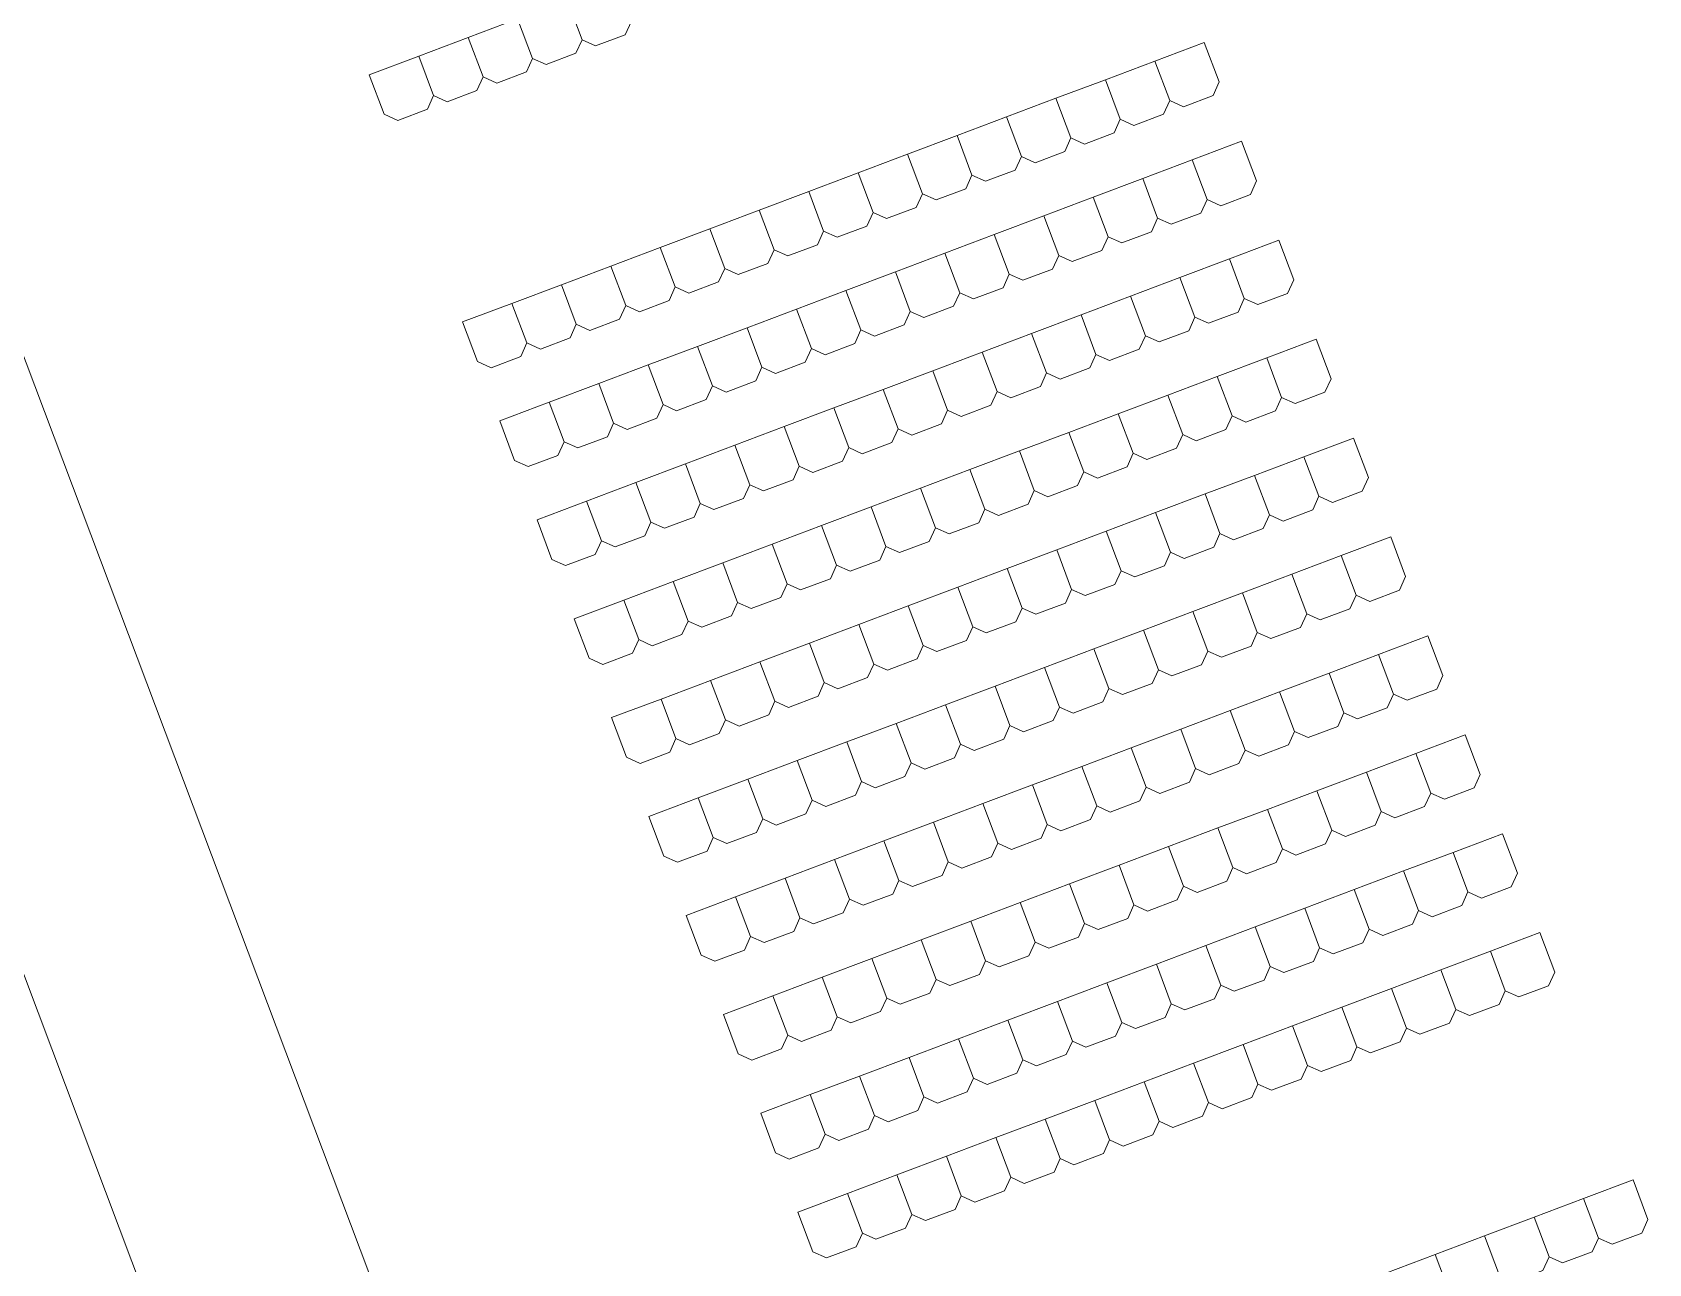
# Model space of a CAD drawing. Header units: millimetres. Extents: x 111563 to 112628, y 522776 to 523529.
# Drawn here: x 112040.26 to 112055.55, y 523168.81 to 523180.46 of the extents above; entities that cross this region are included whole.
import ezdxf

# ---------------------------------------------------------------- set-up
doc = ezdxf.new("R2010")
doc.units = ezdxf.units.MM
for name, color, linetype, lineweight, true_color in [('FIELD N-O-Q - hull', 18, 'Continuous', 0, 0x000000), ('KOP -ACHTERGROND', 47, 'Continuous', 0, 0x7f6f3f), ('T2', 18, 'Continuous', 0, 0x000000)]:
    doc.layers.add(name, color=color, linetype=linetype, lineweight=lineweight, true_color=true_color)

msp = doc.modelspace()

# ---------------------------------------------------------------- hatches: boundary and pattern name
at = {"layer": 'FIELD N-O-Q - hull'}
h = msp.add_hatch(dxfattribs=at)
h.set_pattern_fill('AR-B816', color=256, scale=1000, style=0)
h.paths.add_polyline_path([(112104.1131, 523428.83168), (112259.20185, 523474.28717), (112262.73937, 523319.31976), (112187.88576, 523319.44031), (112192.07783, 523173.24212), (112050.76029, 523122.41024), (111962.59473, 523365.03129), (112106.90715, 523415.11788)], flags=0)

# ---------------------------------------------------------------- linework, layer by layer
at = {"layer": 'KOP -ACHTERGROND'}
msp.add_lwpolyline([(112038.22113, 523103.87924), (112032.33173, 523121.05053, -0.40950086), (112034.1784, 523124.95653), (112050.21786, 523130.84457, 0.41679057), (112053.12593, 523137.19922), (111966.6635, 523366.60401)], format="xyb", dxfattribs=at)
at = {"layer": 'T2'}
msp.add_line((112051.87454, 523146.36135), (112030.71504, 523202.50648), dxfattribs=at)
for points in [[(112045.79021, 523180.93708), (112045.32234, 523180.76075), (112045.4634, 523180.38645), (112045.59224, 523180.32814), (112045.87297, 523180.43394), (112045.93128, 523180.56278), (112045.79021, 523180.93708)], [(112045.32234, 523180.76075), (112044.85446, 523180.58442), (112044.99553, 523180.21012), (112045.12437, 523180.15181), (112045.40509, 523180.25761), (112045.4634, 523180.38645), (112045.32234, 523180.76075)], [(112044.85446, 523180.58442), (112044.38659, 523180.4081), (112044.52765, 523180.03379), (112044.65649, 523179.97549), (112044.93722, 523180.08128), (112044.99553, 523180.21012), (112044.85446, 523180.58442)], [(112044.38659, 523180.4081), (112043.91871, 523180.23177), (112044.05977, 523179.85747), (112044.18861, 523179.79916), (112044.46934, 523179.90495), (112044.52765, 523180.03379), (112044.38659, 523180.4081)], [(112043.91871, 523180.23177), (112043.45083, 523180.05544), (112043.5919, 523179.68114), (112043.72074, 523179.62283), (112044.00146, 523179.72862), (112044.05977, 523179.85747), (112043.91871, 523180.23177)], [(112051.35062, 523180.36099), (112050.88275, 523180.18467), (112051.02381, 523179.81036), (112051.15265, 523179.75206), (112051.43338, 523179.85785), (112051.49168, 523179.98669), (112051.35062, 523180.36099)], [(112050.88275, 523180.18467), (112050.41487, 523180.00834), (112050.55593, 523179.63404), (112050.68477, 523179.57573), (112050.9655, 523179.68152), (112051.02381, 523179.81036), (112050.88275, 523180.18467)], [(112050.41487, 523180.00834), (112049.94699, 523179.83201), (112050.08806, 523179.45771), (112050.2169, 523179.3994), (112050.49762, 523179.50519), (112050.55593, 523179.63404), (112050.41487, 523180.00834)], [(112049.94699, 523179.83201), (112049.47912, 523179.65568), (112049.62018, 523179.28138), (112049.74902, 523179.22307), (112050.02975, 523179.32887), (112050.08806, 523179.45771), (112049.94699, 523179.83201)], [(112049.47912, 523179.65568), (112049.01124, 523179.47935), (112049.1523, 523179.10505), (112049.28115, 523179.04674), (112049.56187, 523179.15254), (112049.62018, 523179.28138), (112049.47912, 523179.65568)], [(112049.01124, 523179.47935), (112048.54336, 523179.30302), (112048.68443, 523178.92872), (112048.81327, 523178.87041), (112049.09399, 523178.97621), (112049.1523, 523179.10505), (112049.01124, 523179.47935)], [(112048.54336, 523179.30302), (112048.07549, 523179.12669), (112048.21655, 523178.75239), (112048.34539, 523178.69408), (112048.62612, 523178.79988), (112048.68443, 523178.92872), (112048.54336, 523179.30302)], [(112051.70328, 523179.42524), (112051.2354, 523179.24891), (112051.37647, 523178.87461), (112051.50531, 523178.8163), (112051.78603, 523178.9221), (112051.84434, 523179.05094), (112051.70328, 523179.42524)], [(112051.2354, 523179.24891), (112050.76753, 523179.07258), (112050.90859, 523178.69828), (112051.03743, 523178.63997), (112051.31816, 523178.74577), (112051.37647, 523178.87461), (112051.2354, 523179.24891)], [(112048.07549, 523179.12669), (112047.60761, 523178.95036), (112047.74868, 523178.57606), (112047.87752, 523178.51775), (112048.15824, 523178.62355), (112048.21655, 523178.75239), (112048.07549, 523179.12669)], [(112050.76753, 523179.07258), (112050.29965, 523178.89625), (112050.44071, 523178.52195), (112050.56956, 523178.46364), (112050.85028, 523178.56944), (112050.90859, 523178.69828), (112050.76753, 523179.07258)], [(112047.60761, 523178.95036), (112047.13974, 523178.77403), (112047.2808, 523178.39973), (112047.40964, 523178.34142), (112047.69037, 523178.44722), (112047.74868, 523178.57606), (112047.60761, 523178.95036)], [(112050.29965, 523178.89625), (112049.83178, 523178.71993), (112049.97284, 523178.34562), (112050.10168, 523178.28732), (112050.38241, 523178.39311), (112050.44071, 523178.52195), (112050.29965, 523178.89625)], [(112047.13974, 523178.77403), (112046.67186, 523178.5977), (112046.81292, 523178.2234), (112046.94177, 523178.16509), (112047.22249, 523178.27089), (112047.2808, 523178.39973), (112047.13974, 523178.77403)], [(112049.83178, 523178.71993), (112049.3639, 523178.5436), (112049.50496, 523178.1693), (112049.6338, 523178.11099), (112049.91453, 523178.21678), (112049.97284, 523178.34562), (112049.83178, 523178.71993)], [(112046.67186, 523178.5977), (112046.20398, 523178.42137), (112046.34505, 523178.04707), (112046.47389, 523177.98876), (112046.75461, 523178.09456), (112046.81292, 523178.2234), (112046.67186, 523178.5977)], [(112049.3639, 523178.5436), (112048.89602, 523178.36727), (112049.03709, 523177.99297), (112049.16593, 523177.93466), (112049.44665, 523178.04045), (112049.50496, 523178.1693), (112049.3639, 523178.5436)], [(112046.20398, 523178.42137), (112045.73611, 523178.24504), (112045.87717, 523177.87074), (112046.00601, 523177.81243), (112046.28674, 523177.91823), (112046.34505, 523178.04707), (112046.20398, 523178.42137)], [(112052.05594, 523178.48949), (112051.58806, 523178.31316), (112051.72913, 523177.93886), (112051.85797, 523177.88055), (112052.13869, 523177.98635), (112052.197, 523178.11519), (112052.05594, 523178.48949)], [(112045.73611, 523178.24504), (112045.26823, 523178.06872), (112045.4093, 523177.69441), (112045.53814, 523177.6361), (112045.81886, 523177.7419), (112045.87717, 523177.87074), (112045.73611, 523178.24504)], [(112048.89602, 523178.36727), (112048.42815, 523178.19094), (112048.56921, 523177.81664), (112048.69805, 523177.75833), (112048.97878, 523177.86413), (112049.03709, 523177.99297), (112048.89602, 523178.36727)], [(112051.58806, 523178.31316), (112051.12019, 523178.13683), (112051.26125, 523177.76253), (112051.39009, 523177.70422), (112051.67082, 523177.81002), (112051.72913, 523177.93886), (112051.58806, 523178.31316)], [(112048.42815, 523178.19094), (112047.96027, 523178.01461), (112048.10133, 523177.64031), (112048.23018, 523177.582), (112048.5109, 523177.6878), (112048.56921, 523177.81664), (112048.42815, 523178.19094)], [(112051.12019, 523178.13683), (112050.65231, 523177.9605), (112050.79337, 523177.5862), (112050.92221, 523177.52789), (112051.20294, 523177.63369), (112051.26125, 523177.76253), (112051.12019, 523178.13683)], [(112045.26823, 523178.06872), (112044.80036, 523177.89239), (112044.94142, 523177.51809), (112045.07026, 523177.45978), (112045.35099, 523177.56557), (112045.4093, 523177.69441), (112045.26823, 523178.06872)], [(112047.96027, 523178.01461), (112047.4924, 523177.83828), (112047.63346, 523177.46398), (112047.7623, 523177.40567), (112048.04303, 523177.51147), (112048.10133, 523177.64031), (112047.96027, 523178.01461)], [(112050.65231, 523177.9605), (112050.18443, 523177.78417), (112050.3255, 523177.40987), (112050.45434, 523177.35156), (112050.73506, 523177.45736), (112050.79337, 523177.5862), (112050.65231, 523177.9605)], [(112044.80036, 523177.89239), (112044.33248, 523177.71606), (112044.47354, 523177.34176), (112044.60238, 523177.28345), (112044.88311, 523177.38924), (112044.94142, 523177.51809), (112044.80036, 523177.89239)], [(112047.4924, 523177.83828), (112047.02452, 523177.66195), (112047.16558, 523177.28765), (112047.29442, 523177.22934), (112047.57515, 523177.33514), (112047.63346, 523177.46398), (112047.4924, 523177.83828)], [(112050.18443, 523177.78417), (112049.71656, 523177.60784), (112049.85762, 523177.23354), (112049.98646, 523177.17523), (112050.26719, 523177.28103), (112050.3255, 523177.40987), (112050.18443, 523177.78417)], [(112047.02452, 523177.66195), (112046.55664, 523177.48562), (112046.69771, 523177.11132), (112046.82655, 523177.05301), (112047.10727, 523177.15881), (112047.16558, 523177.28765), (112047.02452, 523177.66195)], [(112046.55664, 523177.48562), (112046.08877, 523177.30929), (112046.22983, 523176.93499), (112046.35867, 523176.87668), (112046.6394, 523176.98248), (112046.69771, 523177.11132), (112046.55664, 523177.48562)], [(112049.71656, 523177.60784), (112049.24868, 523177.43152), (112049.38975, 523177.05721), (112049.51859, 523176.99891), (112049.79931, 523177.1047), (112049.85762, 523177.23354), (112049.71656, 523177.60784)], [(112052.4086, 523177.55374), (112051.94072, 523177.37741), (112052.08178, 523177.00311), (112052.21062, 523176.9448), (112052.49135, 523177.0506), (112052.54966, 523177.17944), (112052.4086, 523177.55374)], [(112049.24868, 523177.43152), (112048.78081, 523177.25519), (112048.92187, 523176.88089), (112049.05071, 523176.82258), (112049.33144, 523176.92837), (112049.38975, 523177.05721), (112049.24868, 523177.43152)], [(112051.94072, 523177.37741), (112051.47284, 523177.20108), (112051.61391, 523176.82678), (112051.74275, 523176.76847), (112052.02347, 523176.87427), (112052.08178, 523177.00311), (112051.94072, 523177.37741)], [(112046.08877, 523177.30929), (112045.62089, 523177.13296), (112045.76195, 523176.75866), (112045.8908, 523176.70035), (112046.17152, 523176.80615), (112046.22983, 523176.93499), (112046.08877, 523177.30929)], [(112048.78081, 523177.25519), (112048.31293, 523177.07886), (112048.45399, 523176.70456), (112048.58283, 523176.64625), (112048.86356, 523176.75204), (112048.92187, 523176.88089), (112048.78081, 523177.25519)], [(112051.47284, 523177.20108), (112051.00497, 523177.02475), (112051.14603, 523176.65045), (112051.27487, 523176.59214), (112051.5556, 523176.69794), (112051.61391, 523176.82678), (112051.47284, 523177.20108)], [(112045.62089, 523177.13296), (112045.15301, 523176.95663), (112045.29408, 523176.58233), (112045.42292, 523176.52402), (112045.70364, 523176.62982), (112045.76195, 523176.75866), (112045.62089, 523177.13296)], [(112048.31293, 523177.07886), (112047.84505, 523176.90253), (112047.98612, 523176.52823), (112048.11496, 523176.46992), (112048.39568, 523176.57571), (112048.45399, 523176.70456), (112048.31293, 523177.07886)], [(112051.00497, 523177.02475), (112050.53709, 523176.84842), (112050.67816, 523176.47412), (112050.807, 523176.41581), (112051.08772, 523176.52161), (112051.14603, 523176.65045), (112051.00497, 523177.02475)], [(112045.15301, 523176.95663), (112044.68514, 523176.7803), (112044.8262, 523176.406), (112044.95504, 523176.34769), (112045.23577, 523176.45349), (112045.29408, 523176.58233), (112045.15301, 523176.95663)], [(112047.84505, 523176.90253), (112047.37718, 523176.7262), (112047.51824, 523176.3519), (112047.64708, 523176.29359), (112047.92781, 523176.39939), (112047.98612, 523176.52823), (112047.84505, 523176.90253)], [(112047.37718, 523176.7262), (112046.9093, 523176.54987), (112047.05036, 523176.17557), (112047.17921, 523176.11726), (112047.45993, 523176.22306), (112047.51824, 523176.3519), (112047.37718, 523176.7262)], [(112050.53709, 523176.84842), (112050.06922, 523176.67209), (112050.21028, 523176.29779), (112050.33912, 523176.23948), (112050.61985, 523176.34528), (112050.67816, 523176.47412), (112050.53709, 523176.84842)], [(112046.9093, 523176.54987), (112046.44143, 523176.37354), (112046.58249, 523175.99924), (112046.71133, 523175.94093), (112046.99206, 523176.04673), (112047.05036, 523176.17557), (112046.9093, 523176.54987)], [(112050.06922, 523176.67209), (112049.60134, 523176.49576), (112049.7424, 523176.12146), (112049.87124, 523176.06315), (112050.15197, 523176.16895), (112050.21028, 523176.29779), (112050.06922, 523176.67209)], [(112052.76125, 523176.61799), (112052.29338, 523176.44166), (112052.43444, 523176.06736), (112052.56328, 523176.00905), (112052.84401, 523176.11484), (112052.90232, 523176.24369), (112052.76125, 523176.61799)], [(112049.60134, 523176.49576), (112049.13346, 523176.31943), (112049.27453, 523175.94513), (112049.40337, 523175.88682), (112049.68409, 523175.99262), (112049.7424, 523176.12146), (112049.60134, 523176.49576)], [(112052.29338, 523176.44166), (112051.8255, 523176.26533), (112051.96657, 523175.89103), (112052.09541, 523175.83272), (112052.37613, 523175.93851), (112052.43444, 523176.06736), (112052.29338, 523176.44166)], [(112046.44143, 523176.37354), (112045.97355, 523176.19721), (112046.11461, 523175.82291), (112046.24345, 523175.7646), (112046.52418, 523175.8704), (112046.58249, 523175.99924), (112046.44143, 523176.37354)], [(112049.13346, 523176.31943), (112048.66559, 523176.1431), (112048.80665, 523175.7688), (112048.93549, 523175.71049), (112049.21622, 523175.81629), (112049.27453, 523175.94513), (112049.13346, 523176.31943)], [(112051.8255, 523176.26533), (112051.35763, 523176.089), (112051.49869, 523175.7147), (112051.62753, 523175.65639), (112051.90826, 523175.76219), (112051.96657, 523175.89103), (112051.8255, 523176.26533)], [(112045.97355, 523176.19721), (112045.50567, 523176.02088), (112045.64674, 523175.64658), (112045.77558, 523175.58827), (112046.0563, 523175.69407), (112046.11461, 523175.82291), (112045.97355, 523176.19721)], [(112048.66559, 523176.1431), (112048.19771, 523175.96678), (112048.33878, 523175.59247), (112048.46762, 523175.53417), (112048.74834, 523175.63996), (112048.80665, 523175.7688), (112048.66559, 523176.1431)], [(112051.35763, 523176.089), (112050.88975, 523175.91267), (112051.03081, 523175.53837), (112051.15966, 523175.48006), (112051.44038, 523175.58586), (112051.49869, 523175.7147), (112051.35763, 523176.089)], [(112045.50567, 523176.02088), (112045.0378, 523175.84455), (112045.17886, 523175.47025), (112045.3077, 523175.41194), (112045.58843, 523175.51774), (112045.64674, 523175.64658), (112045.50567, 523176.02088)], [(112048.19771, 523175.96678), (112047.72984, 523175.79045), (112047.8709, 523175.41615), (112047.99974, 523175.35784), (112048.28047, 523175.46363), (112048.33878, 523175.59247), (112048.19771, 523175.96678)], [(112047.72984, 523175.79045), (112047.26196, 523175.61412), (112047.40302, 523175.23982), (112047.53186, 523175.18151), (112047.81259, 523175.2873), (112047.8709, 523175.41615), (112047.72984, 523175.79045)], [(112050.88975, 523175.91267), (112050.42187, 523175.73634), (112050.56294, 523175.36204), (112050.69178, 523175.30373), (112050.9725, 523175.40953), (112051.03081, 523175.53837), (112050.88975, 523175.91267)], [(112050.42187, 523175.73634), (112049.954, 523175.56001), (112050.09506, 523175.18571), (112050.2239, 523175.1274), (112050.50463, 523175.2332), (112050.56294, 523175.36204), (112050.42187, 523175.73634)], [(112053.11391, 523175.68223), (112052.64604, 523175.5059), (112052.7871, 523175.1316), (112052.91594, 523175.07329), (112053.19667, 523175.17909), (112053.25498, 523175.30793), (112053.11391, 523175.68223)], [(112047.26196, 523175.61412), (112046.79408, 523175.43779), (112046.93515, 523175.06349), (112047.06399, 523175.00518), (112047.34471, 523175.11098), (112047.40302, 523175.23982), (112047.26196, 523175.61412)], [(112049.954, 523175.56001), (112049.48612, 523175.38368), (112049.62719, 523175.00938), (112049.75603, 523174.95107), (112050.03675, 523175.05687), (112050.09506, 523175.18571), (112049.954, 523175.56001)], [(112052.64604, 523175.5059), (112052.17816, 523175.32958), (112052.31922, 523174.95527), (112052.44807, 523174.89697), (112052.72879, 523175.00276), (112052.7871, 523175.1316), (112052.64604, 523175.5059)], [(112046.79408, 523175.43779), (112046.32621, 523175.26146), (112046.46727, 523174.88716), (112046.59611, 523174.82885), (112046.87684, 523174.93465), (112046.93515, 523175.06349), (112046.79408, 523175.43779)], [(112049.48612, 523175.38368), (112049.01825, 523175.20735), (112049.15931, 523174.83305), (112049.28815, 523174.77474), (112049.56888, 523174.88054), (112049.62719, 523175.00938), (112049.48612, 523175.38368)], [(112052.17816, 523175.32958), (112051.71029, 523175.15325), (112051.85135, 523174.77895), (112051.98019, 523174.72064), (112052.26092, 523174.82643), (112052.31922, 523174.95527), (112052.17816, 523175.32958)], [(112046.32621, 523175.26146), (112045.85833, 523175.08513), (112045.99939, 523174.71083), (112046.12824, 523174.65252), (112046.40896, 523174.75832), (112046.46727, 523174.88716), (112046.32621, 523175.26146)], [(112049.01825, 523175.20735), (112048.55037, 523175.03102), (112048.69143, 523174.65672), (112048.82027, 523174.59841), (112049.101, 523174.70421), (112049.15931, 523174.83305), (112049.01825, 523175.20735)], [(112045.85833, 523175.08513), (112045.39046, 523174.9088), (112045.53152, 523174.5345), (112045.66036, 523174.47619), (112045.94109, 523174.58199), (112045.99939, 523174.71083), (112045.85833, 523175.08513)], [(112048.55037, 523175.03102), (112048.08249, 523174.85469), (112048.22356, 523174.48039), (112048.3524, 523174.42208), (112048.63312, 523174.52788), (112048.69143, 523174.65672), (112048.55037, 523175.03102)], [(112051.71029, 523175.15325), (112051.24241, 523174.97692), (112051.38347, 523174.60262), (112051.51231, 523174.54431), (112051.79304, 523174.6501), (112051.85135, 523174.77895), (112051.71029, 523175.15325)], [(112051.24241, 523174.97692), (112050.77453, 523174.80059), (112050.9156, 523174.42629), (112051.04444, 523174.36798), (112051.32516, 523174.47378), (112051.38347, 523174.60262), (112051.24241, 523174.97692)], [(112048.08249, 523174.85469), (112047.61462, 523174.67837), (112047.75568, 523174.30406), (112047.88452, 523174.24575), (112048.16525, 523174.35155), (112048.22356, 523174.48039), (112048.08249, 523174.85469)], [(112050.77453, 523174.80059), (112050.30666, 523174.62426), (112050.44772, 523174.24996), (112050.57656, 523174.19165), (112050.85729, 523174.29745), (112050.9156, 523174.42629), (112050.77453, 523174.80059)], [(112053.46657, 523174.74648), (112052.9987, 523174.57015), (112053.13976, 523174.19585), (112053.2686, 523174.13754), (112053.54933, 523174.24334), (112053.60764, 523174.37218), (112053.46657, 523174.74648)], [(112047.61462, 523174.67837), (112047.14674, 523174.50204), (112047.28781, 523174.12773), (112047.41665, 523174.06943), (112047.69737, 523174.17522), (112047.75568, 523174.30406), (112047.61462, 523174.67837)], [(112050.30666, 523174.62426), (112049.83878, 523174.44793), (112049.97984, 523174.07363), (112050.10869, 523174.01532), (112050.38941, 523174.12112), (112050.44772, 523174.24996), (112050.30666, 523174.62426)], [(112052.9987, 523174.57015), (112052.53082, 523174.39382), (112052.67188, 523174.01952), (112052.80072, 523173.96121), (112053.08145, 523174.06701), (112053.13976, 523174.19585), (112052.9987, 523174.57015)], [(112047.14674, 523174.50204), (112046.67887, 523174.32571), (112046.81993, 523173.95141), (112046.94877, 523173.8931), (112047.2295, 523173.99889), (112047.28781, 523174.12773), (112047.14674, 523174.50204)], [(112049.83878, 523174.44793), (112049.3709, 523174.2716), (112049.51197, 523173.8973), (112049.64081, 523173.83899), (112049.92153, 523173.94479), (112049.97984, 523174.07363), (112049.83878, 523174.44793)], [(112046.67887, 523174.32571), (112046.21099, 523174.14938), (112046.35205, 523173.77508), (112046.48089, 523173.71677), (112046.76162, 523173.82256), (112046.81993, 523173.95141), (112046.67887, 523174.32571)], [(112049.3709, 523174.2716), (112048.90303, 523174.09527), (112049.04409, 523173.72097), (112049.17293, 523173.66266), (112049.45366, 523173.76846), (112049.51197, 523173.8973), (112049.3709, 523174.2716)], [(112052.53082, 523174.39382), (112052.06294, 523174.21749), (112052.20401, 523173.84319), (112052.33285, 523173.78488), (112052.61357, 523173.89068), (112052.67188, 523174.01952), (112052.53082, 523174.39382)], [(112046.21099, 523174.14938), (112045.74311, 523173.97305), (112045.88418, 523173.59875), (112046.01302, 523173.54044), (112046.29374, 523173.64624), (112046.35205, 523173.77508), (112046.21099, 523174.14938)], [(112052.06294, 523174.21749), (112051.59507, 523174.04117), (112051.73613, 523173.66686), (112051.86497, 523173.60855), (112052.1457, 523173.71435), (112052.20401, 523173.84319), (112052.06294, 523174.21749)], [(112048.90303, 523174.09527), (112048.43515, 523173.91894), (112048.57622, 523173.54464), (112048.70506, 523173.48633), (112048.98578, 523173.59213), (112049.04409, 523173.72097), (112048.90303, 523174.09527)], [(112051.59507, 523174.04117), (112051.12719, 523173.86484), (112051.26825, 523173.49054), (112051.3971, 523173.43223), (112051.67782, 523173.53802), (112051.73613, 523173.66686), (112051.59507, 523174.04117)], [(112048.43515, 523173.91894), (112047.96728, 523173.74261), (112048.10834, 523173.36831), (112048.23718, 523173.31), (112048.51791, 523173.4158), (112048.57622, 523173.54464), (112048.43515, 523173.91894)], [(112051.12719, 523173.86484), (112050.65932, 523173.68851), (112050.80038, 523173.31421), (112050.92922, 523173.2559), (112051.20995, 523173.36169), (112051.26825, 523173.49054), (112051.12719, 523173.86484)], [(112053.81923, 523173.81073), (112053.35135, 523173.6344), (112053.49242, 523173.2601), (112053.62126, 523173.20179), (112053.90198, 523173.30759), (112053.96029, 523173.43643), (112053.81923, 523173.81073)], [(112047.96728, 523173.74261), (112047.4994, 523173.56628), (112047.64046, 523173.19198), (112047.7693, 523173.13367), (112048.05003, 523173.23947), (112048.10834, 523173.36831), (112047.96728, 523173.74261)], [(112050.65932, 523173.68851), (112050.19144, 523173.51218), (112050.3325, 523173.13788), (112050.46134, 523173.07957), (112050.74207, 523173.18536), (112050.80038, 523173.31421), (112050.65932, 523173.68851)], [(112047.4994, 523173.56628), (112047.03152, 523173.38995), (112047.17259, 523173.01565), (112047.30143, 523172.95734), (112047.58215, 523173.06314), (112047.64046, 523173.19198), (112047.4994, 523173.56628)], [(112050.19144, 523173.51218), (112049.72356, 523173.33585), (112049.86463, 523172.96155), (112049.99347, 523172.90324), (112050.27419, 523173.00904), (112050.3325, 523173.13788), (112050.19144, 523173.51218)], [(112053.35135, 523173.6344), (112052.88348, 523173.45807), (112053.02454, 523173.08377), (112053.15338, 523173.02546), (112053.43411, 523173.13126), (112053.49242, 523173.2601), (112053.35135, 523173.6344)], [(112047.03152, 523173.38995), (112046.56365, 523173.21363), (112046.70471, 523172.83932), (112046.83355, 523172.78102), (112047.11428, 523172.88681), (112047.17259, 523173.01565), (112047.03152, 523173.38995)], [(112049.72356, 523173.33585), (112049.25569, 523173.15952), (112049.39675, 523172.78522), (112049.52559, 523172.72691), (112049.80632, 523172.83271), (112049.86463, 523172.96155), (112049.72356, 523173.33585)], [(112052.88348, 523173.45807), (112052.4156, 523173.28174), (112052.55667, 523172.90744), (112052.68551, 523172.84913), (112052.96623, 523172.95493), (112053.02454, 523173.08377), (112052.88348, 523173.45807)], [(112046.56365, 523173.21363), (112046.09577, 523173.0373), (112046.23684, 523172.663), (112046.36568, 523172.60469), (112046.6464, 523172.71048), (112046.70471, 523172.83932), (112046.56365, 523173.21363)], [(112052.4156, 523173.28174), (112051.94773, 523173.10541), (112052.08879, 523172.73111), (112052.21763, 523172.6728), (112052.49836, 523172.7786), (112052.55667, 523172.90744), (112052.4156, 523173.28174)], [(112049.25569, 523173.15952), (112048.78781, 523172.98319), (112048.92887, 523172.60889), (112049.05772, 523172.55058), (112049.33844, 523172.65638), (112049.39675, 523172.78522), (112049.25569, 523173.15952)], [(112051.94773, 523173.10541), (112051.47985, 523172.92908), (112051.62091, 523172.55478), (112051.74975, 523172.49647), (112052.03048, 523172.60227), (112052.08879, 523172.73111), (112051.94773, 523173.10541)], [(112048.78781, 523172.98319), (112048.31993, 523172.80686), (112048.461, 523172.43256), (112048.58984, 523172.37425), (112048.87056, 523172.48005), (112048.92887, 523172.60889), (112048.78781, 523172.98319)], [(112051.47985, 523172.92908), (112051.01197, 523172.75275), (112051.15304, 523172.37845), (112051.28188, 523172.32014), (112051.5626, 523172.42594), (112051.62091, 523172.55478), (112051.47985, 523172.92908)], [(112048.31993, 523172.80686), (112047.85206, 523172.63053), (112047.99312, 523172.25623), (112048.12196, 523172.19792), (112048.40269, 523172.30372), (112048.461, 523172.43256), (112048.31993, 523172.80686)], [(112051.01197, 523172.75275), (112050.5441, 523172.57643), (112050.68516, 523172.20212), (112050.814, 523172.14382), (112051.09473, 523172.24961), (112051.15304, 523172.37845), (112051.01197, 523172.75275)], [(112054.17189, 523172.87498), (112053.70401, 523172.69865), (112053.84508, 523172.32435), (112053.97392, 523172.26604), (112054.25464, 523172.37184), (112054.31295, 523172.50068), (112054.17189, 523172.87498)], [(112047.85206, 523172.63053), (112047.38418, 523172.4542), (112047.52525, 523172.0799), (112047.65409, 523172.02159), (112047.93481, 523172.12739), (112047.99312, 523172.25623), (112047.85206, 523172.63053)], [(112050.5441, 523172.57643), (112050.07622, 523172.4001), (112050.21728, 523172.0258), (112050.34613, 523171.96749), (112050.62685, 523172.07328), (112050.68516, 523172.20212), (112050.5441, 523172.57643)], [(112053.70401, 523172.69865), (112053.23614, 523172.52232), (112053.3772, 523172.14802), (112053.50604, 523172.08971), (112053.78677, 523172.19551), (112053.84508, 523172.32435), (112053.70401, 523172.69865)], [(112047.38418, 523172.4542), (112046.91631, 523172.27787), (112047.05737, 523171.90357), (112047.18621, 523171.84526), (112047.46694, 523171.95106), (112047.52525, 523172.0799), (112047.38418, 523172.4542)], [(112053.23614, 523172.52232), (112052.76826, 523172.34599), (112052.90932, 523171.97169), (112053.03816, 523171.91338), (112053.31889, 523172.01918), (112053.3772, 523172.14802), (112053.23614, 523172.52232)], [(112046.91631, 523172.27787), (112046.44843, 523172.10154), (112046.58949, 523171.72724), (112046.71834, 523171.66893), (112046.99906, 523171.77473), (112047.05737, 523171.90357), (112046.91631, 523172.27787)], [(112050.07622, 523172.4001), (112049.60835, 523172.22377), (112049.74941, 523171.84947), (112049.87825, 523171.79116), (112050.15898, 523171.89695), (112050.21728, 523172.0258), (112050.07622, 523172.4001)], [(112052.76826, 523172.34599), (112052.30038, 523172.16966), (112052.44145, 523171.79536), (112052.57029, 523171.73705), (112052.85101, 523171.84285), (112052.90932, 523171.97169), (112052.76826, 523172.34599)], [(112049.60835, 523172.22377), (112049.14047, 523172.04744), (112049.28153, 523171.67314), (112049.41037, 523171.61483), (112049.6911, 523171.72063), (112049.74941, 523171.84947), (112049.60835, 523172.22377)], [(112052.30038, 523172.16966), (112051.83251, 523171.99333), (112051.97357, 523171.61903), (112052.10241, 523171.56072), (112052.38314, 523171.66652), (112052.44145, 523171.79536), (112052.30038, 523172.16966)], [(112049.14047, 523172.04744), (112048.67259, 523171.87111), (112048.81366, 523171.49681), (112048.9425, 523171.4385), (112049.22322, 523171.5443), (112049.28153, 523171.67314), (112049.14047, 523172.04744)], [(112051.83251, 523171.99333), (112051.36463, 523171.817), (112051.5057, 523171.4427), (112051.63454, 523171.38439), (112051.91526, 523171.49019), (112051.97357, 523171.61903), (112051.83251, 523171.99333)], [(112048.67259, 523171.87111), (112048.20472, 523171.69478), (112048.34578, 523171.32048), (112048.47462, 523171.26217), (112048.75535, 523171.36797), (112048.81366, 523171.49681), (112048.67259, 523171.87111)], [(112051.36463, 523171.817), (112050.89676, 523171.64067), (112051.03782, 523171.26637), (112051.16666, 523171.20806), (112051.44739, 523171.31386), (112051.5057, 523171.4427), (112051.36463, 523171.817)], [(112054.52455, 523171.93923), (112054.05667, 523171.7629), (112054.19773, 523171.3886), (112054.32658, 523171.33029), (112054.6073, 523171.43608), (112054.66561, 523171.56492), (112054.52455, 523171.93923)], [(112048.20472, 523171.69478), (112047.73684, 523171.51845), (112047.8779, 523171.14415), (112048.00675, 523171.08584), (112048.28747, 523171.19164), (112048.34578, 523171.32048), (112048.20472, 523171.69478)], [(112054.05667, 523171.7629), (112053.58879, 523171.58657), (112053.72986, 523171.21227), (112053.8587, 523171.15396), (112054.13942, 523171.25975), (112054.19773, 523171.3886), (112054.05667, 523171.7629)], [(112047.73684, 523171.51845), (112047.26897, 523171.34212), (112047.41003, 523170.96782), (112047.53887, 523170.90951), (112047.8196, 523171.01531), (112047.8779, 523171.14415), (112047.73684, 523171.51845)], [(112050.89676, 523171.64067), (112050.42888, 523171.46434), (112050.56994, 523171.09004), (112050.69878, 523171.03173), (112050.97951, 523171.13753), (112051.03782, 523171.26637), (112050.89676, 523171.64067)], [(112053.58879, 523171.58657), (112053.12092, 523171.41024), (112053.26198, 523171.03594), (112053.39082, 523170.97763), (112053.67155, 523171.08343), (112053.72986, 523171.21227), (112053.58879, 523171.58657)], [(112050.42888, 523171.46434), (112049.961, 523171.28801), (112050.10207, 523170.91371), (112050.23091, 523170.8554), (112050.51163, 523170.9612), (112050.56994, 523171.09004), (112050.42888, 523171.46434)], [(112053.12092, 523171.41024), (112052.65304, 523171.23391), (112052.79411, 523170.85961), (112052.92295, 523170.8013), (112053.20367, 523170.9071), (112053.26198, 523171.03594), (112053.12092, 523171.41024)], [(112047.26897, 523171.34212), (112046.80109, 523171.16579), (112046.94215, 523170.79149), (112047.07099, 523170.73318), (112047.35172, 523170.83898), (112047.41003, 523170.96782), (112047.26897, 523171.34212)], [(112049.961, 523171.28801), (112049.49313, 523171.11169), (112049.63419, 523170.73738), (112049.76303, 523170.67908), (112050.04376, 523170.78487), (112050.10207, 523170.91371), (112049.961, 523171.28801)], [(112052.65304, 523171.23391), (112052.18517, 523171.05758), (112052.32623, 523170.68328), (112052.45507, 523170.62497), (112052.7358, 523170.73077), (112052.79411, 523170.85961), (112052.65304, 523171.23391)], [(112049.49313, 523171.11169), (112049.02525, 523170.93536), (112049.16631, 523170.56106), (112049.29516, 523170.50275), (112049.57588, 523170.60854), (112049.63419, 523170.73738), (112049.49313, 523171.11169)], [(112052.18517, 523171.05758), (112051.71729, 523170.88125), (112051.85835, 523170.50695), (112051.98719, 523170.44864), (112052.26792, 523170.55444), (112052.32623, 523170.68328), (112052.18517, 523171.05758)], [(112049.02525, 523170.93536), (112048.55738, 523170.75903), (112048.69844, 523170.38473), (112048.82728, 523170.32642), (112049.10801, 523170.43221), (112049.16631, 523170.56106), (112049.02525, 523170.93536)], [(112048.55738, 523170.75903), (112048.0895, 523170.5827), (112048.23056, 523170.2084), (112048.3594, 523170.15009), (112048.64013, 523170.25589), (112048.69844, 523170.38473), (112048.55738, 523170.75903)], [(112051.71729, 523170.88125), (112051.24941, 523170.70492), (112051.39048, 523170.33062), (112051.51932, 523170.27231), (112051.80004, 523170.37811), (112051.85835, 523170.50695), (112051.71729, 523170.88125)], [(112051.24941, 523170.70492), (112050.78154, 523170.52859), (112050.9226, 523170.15429), (112051.05144, 523170.09598), (112051.33217, 523170.20178), (112051.39048, 523170.33062), (112051.24941, 523170.70492)], [(112048.0895, 523170.5827), (112047.62162, 523170.40637), (112047.76269, 523170.03207), (112047.89153, 523169.97376), (112048.17225, 523170.07956), (112048.23056, 523170.2084), (112048.0895, 523170.5827)], [(112050.78154, 523170.52859), (112050.31366, 523170.35226), (112050.45473, 523169.97796), (112050.58357, 523169.91965), (112050.86429, 523170.02545), (112050.9226, 523170.15429), (112050.78154, 523170.52859)], [(112047.62162, 523170.40637), (112047.15375, 523170.23004), (112047.29481, 523169.85574), (112047.42365, 523169.79743), (112047.70438, 523169.90323), (112047.76269, 523170.03207), (112047.62162, 523170.40637)], [(112050.31366, 523170.35226), (112049.84579, 523170.17593), (112049.98685, 523169.80163), (112050.11569, 523169.74332), (112050.39642, 523169.84912), (112050.45473, 523169.97796), (112050.31366, 523170.35226)], [(112049.84579, 523170.17593), (112049.37791, 523169.9996), (112049.51897, 523169.6253), (112049.64781, 523169.56699), (112049.92854, 523169.67279), (112049.98685, 523169.80163), (112049.84579, 523170.17593)], [(112049.37791, 523169.9996), (112048.91003, 523169.82328), (112049.0511, 523169.44897), (112049.17994, 523169.39066), (112049.46066, 523169.49646), (112049.51897, 523169.6253), (112049.37791, 523169.9996)], [(112048.91003, 523169.82328), (112048.44216, 523169.64695), (112048.58322, 523169.27265), (112048.71206, 523169.21434), (112048.99279, 523169.32013), (112049.0511, 523169.44897), (112048.91003, 523169.82328)], [(112048.44216, 523169.64695), (112047.97428, 523169.47062), (112048.11535, 523169.09632), (112048.24419, 523169.03801), (112048.52491, 523169.1438), (112048.58322, 523169.27265), (112048.44216, 523169.64695)], [(112055.40619, 523169.59985), (112054.93832, 523169.42352), (112055.07938, 523169.04922), (112055.20822, 523168.99091), (112055.48895, 523169.0967), (112055.54726, 523169.22554), (112055.40619, 523169.59985)], [(112047.97428, 523169.47062), (112047.50641, 523169.29429), (112047.64747, 523168.91999), (112047.77631, 523168.86168), (112048.05704, 523168.96747), (112048.11535, 523169.09632), (112047.97428, 523169.47062)], [(112054.93832, 523169.42352), (112054.47044, 523169.24719), (112054.6115, 523168.87289), (112054.74035, 523168.81458), (112055.02107, 523168.92037), (112055.07938, 523169.04922), (112054.93832, 523169.42352)], [(112054.47044, 523169.24719), (112054.00256, 523169.07086), (112054.14363, 523168.69656), (112054.27247, 523168.63825), (112054.55319, 523168.74404), (112054.6115, 523168.87289), (112054.47044, 523169.24719)], [(112054.00256, 523169.07086), (112053.53469, 523168.89453), (112053.67575, 523168.52023), (112053.80459, 523168.46192), (112054.08532, 523168.56772), (112054.14363, 523168.69656), (112054.00256, 523169.07086)], [(112053.53469, 523168.89453), (112053.06681, 523168.7182), (112053.20788, 523168.3439), (112053.33672, 523168.28559), (112053.61744, 523168.39139), (112053.67575, 523168.52023), (112053.53469, 523168.89453)]]:
    msp.add_lwpolyline(points, close=True, dxfattribs=at)

doc.saveas('drawing.dxf')
